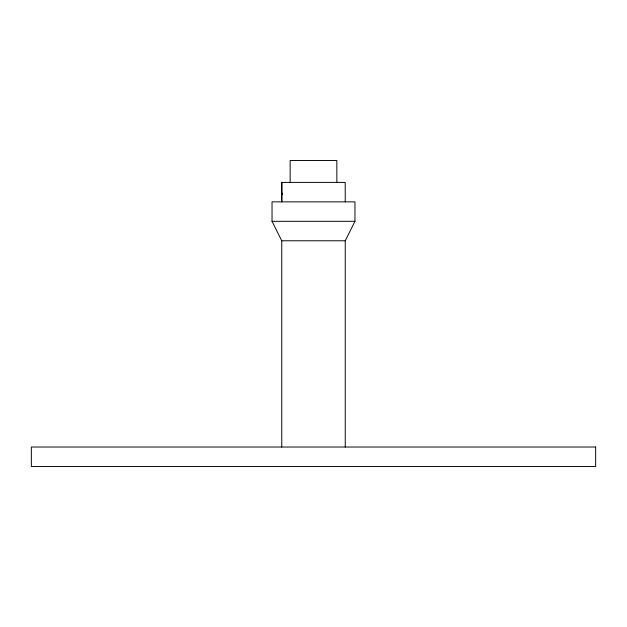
<?xml version="1.0" encoding="UTF-8"?>
<svg xmlns="http://www.w3.org/2000/svg" width="627" height="627" viewBox="0 0 627 627"><rect width="100%" height="100%" fill="white"/><g stroke="black" fill="none" stroke-linecap="round" stroke-linejoin="round"><path stroke-width="0.94" d="M281.758 201.863L281.805 182.402L345.195 182.402L345.242 201.863M281.805 192.724L281.805 194.535L281.805 193.477M345.242 447.027L345.242 240.776L354.968 221.315L354.968 201.863L272.032 201.863L272.032 221.315L281.758 240.776L281.758 447.027M272.032 221.315L354.968 221.315M281.758 240.776L345.242 240.776M336.848 182.402L336.848 160.512L290.152 160.512L290.152 182.402M281.805 182.402L281.805 201.863M595.65 447.027L31.35 447.027L31.35 466.488L595.65 466.488L595.65 447.027"/></g></svg>
